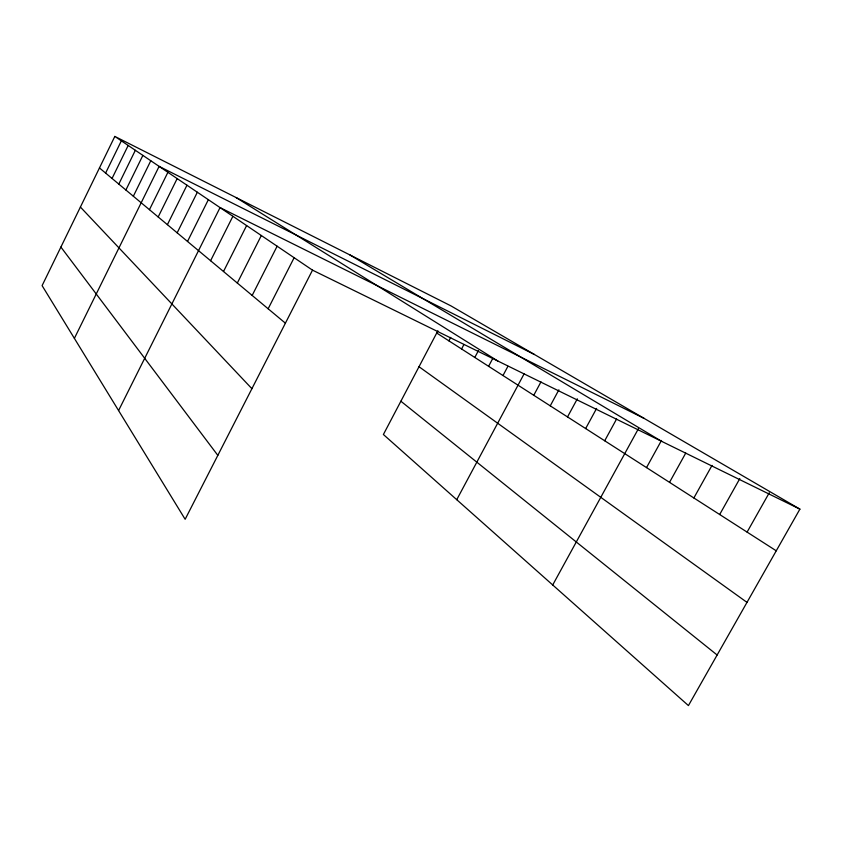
<?xml version="1.0" encoding="UTF-8"?>
<svg xmlns="http://www.w3.org/2000/svg" width="842" height="842" viewBox="0 0 842 842"><rect width="100%" height="100%" fill="white"/><g stroke="black" fill="none" stroke-linecap="round" stroke-linejoin="round"><path stroke-width="1.26" d="M114.828 136.415L42.1 285.627L185.145 519.293L312.508 270.145L114.828 136.415L450.975 305.888L799.9 509.136L688.43 705.585L383.394 434.504L437.903 330.769M105.608 173.084L121.353 140.835M112.049 178.451L128.184 145.456M118.796 184.093L135.351 150.297M125.89 190.008L142.877 155.391M133.341 196.239L150.792 160.748M74.38 338.368L159.117 166.379L534.449 354.514M149.455 209.679L167.905 172.315M158.18 216.973L177.167 178.588M167.4 224.667L186.966 185.219M177.167 232.824L197.344 192.239M187.513 241.465L208.353 199.68M118.575 410.549L220.046 207.595L644.088 418.379M210.595 260.736L232.887 216.289M223.498 271.513L246.611 225.572M237.318 283.049L261.325 235.518M252.168 295.437L277.123 246.211M268.145 308.782L294.132 257.715M448.891 340.842L450.712 337.389M461.584 348.977L463.963 344.462M474.804 357.461L478.466 350.546M488.592 366.302L492.802 358.387M502.99 375.532L507.915 366.302M456.743 499.685L524.113 373.827M533.765 395.277L540.985 381.847M550.247 405.855L558.888 389.814M567.519 416.927L577.328 398.834M585.653 428.557L596.61 408.412M604.703 440.776L616.597 418.99M552.71 584.969L638.468 428.61M646.519 467.594L661.475 440.461M669.527 482.35L685.746 453.07M693.871 497.969L712.027 465.394M719.678 514.525L739.813 478.603M747.096 532.102L769.262 492.78M312.508 270.145L799.9 509.136M349.84 254.894L661.854 441.45M236.013 197.512L497.906 361.06M436.714 333.032L776.25 550.805M419.011 366.723L746.991 602.377M400.887 401.224L717.131 655.002M99.461 167.947L285.396 323.181M80.4 207.058L251.905 388.678M60.898 247.074L217.825 455.354"/></g></svg>
